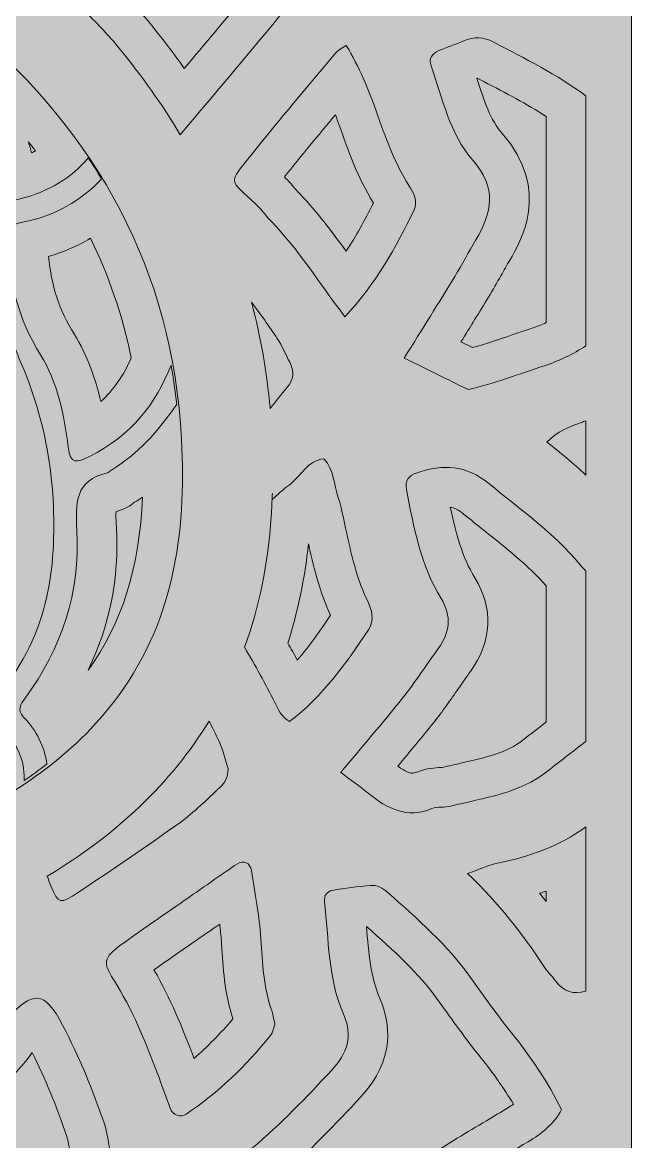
# Model space of a CAD drawing. Extents: x 140 to 2861, y -2860 to -140.
# Drawn here: x 2614.3 to 2860.6, y -1923.6 to -1470.8 of the extents above; entities that cross this region are included whole.
import ezdxf

# ---------------------------------------------------------------- set-up
doc = ezdxf.new("R2010")
doc.units = 0
doc.header["$MEASUREMENT"] = 0
doc.layers.add('Layer 1', color=7, linetype='Continuous')

# ---------------------------------------------------------------- blocks, each defined once
blk = doc.blocks.new('block 3')
at = {"layer": 'Layer 1', "lineweight": 0}
blk.add_lwpolyline([(140.32, -139.6), (140.32, -2859.85), (2860.58, -2859.85), (2860.58, -139.6), (140.32, -139.6)], dxfattribs=at)
for points, knots in [([(2660.46, -1464.85), (2665.53, -1457.3), (2669.38, -1450.62), (2672.62, -1443.83), (2673.14, -1442.72), (2673.69, -1441.63), (2674.23, -1440.54), (2675.11, -1438.77), (2676.04, -1436.88), (2676.95, -1434.89), (2681.66, -1432.66), (2686.18, -1430.45), (2690.55, -1428.23), (2696.77, -1434.03), (2702, -1439.41), (2706.66, -1444.78), (2706.98, -1445.15), (2707.3, -1445.51), (2707.63, -1445.88), (2708.21, -1446.54), (2708.76, -1447.16), (2709.11, -1447.61), (2709.86, -1448.58), (2710.45, -1449.36), (2710.91, -1449.99), (2710.48, -1450.74), (2709.9, -1451.7), (2709.15, -1452.94), (2707.62, -1455.44), (2705.99, -1458.04), (2704.34, -1460.03), (2696.29, -1469.72), (2688.2, -1479.36), (2679.76, -1489.41), (2675.33, -1483.12), (2670.63, -1476.94), (2665.7, -1470.92), (2664.08, -1468.94), (2662.35, -1466.93), (2660.46, -1464.85)], [0, 0, 0, 0, 1, 1, 1, 2, 2, 2, 3, 3, 3, 4, 4, 4, 5, 5, 5, 6, 6, 6, 7, 7, 7, 8, 8, 8, 9, 9, 9, 10, 10, 10, 11, 11, 11, 12, 12, 12, 13, 13, 13, 13]), ([(2826.08, -1592.26), (2824.24, -1593.1), (2822.36, -1593.83), (2820.42, -1594.47), (2817.81, -1595.33), (2815.2, -1596.22), (2812.6, -1597.12), (2806.98, -1599.04), (2801.6, -1600.89), (2796.25, -1602.36), (2796.25, -1602.36), (2791.57, -1600.06), (2791.57, -1600.06), (2795.42, -1593.87), (2799.12, -1587.9), (2802.78, -1581.91), (2804.55, -1578.99), (2806.18, -1576.09), (2807.75, -1573.28), (2808.99, -1571.06), (2810.16, -1568.97), (2811.36, -1566.94), (2815.54, -1559.9), (2828.25, -1538.47), (2808.36, -1515.89), (2803.54, -1510.42), (2800.83, -1502.18), (2798.04, -1493.39), (2798.08, -1493.37), (2798.13, -1493.35), (2798.17, -1493.33), (2798.17, -1493.33), (2800.81, -1494.71), (2800.81, -1494.71), (2809.71, -1499.35), (2818.23, -1503.78), (2826.08, -1508.88), (2826.08, -1508.88), (2826.08, -1592.26), (2826.08, -1592.26)], [0, 0, 0, 0, 1, 1, 1, 2, 2, 2, 3, 3, 3, 4, 4, 4, 5, 5, 5, 6, 6, 6, 7, 7, 7, 8, 8, 8, 9, 9, 9, 10, 10, 10, 11, 11, 11, 12, 12, 12, 13, 13, 13, 13]), ([(2724.5, -1537.96), (2723.28, -1536.52), (2721.91, -1534.91), (2720.24, -1533.26), (2726.94, -1524.84), (2733.95, -1516.4), (2740.86, -1508.15), (2741.37, -1509.49), (2741.87, -1510.87), (2742.37, -1512.29), (2745.84, -1522.18), (2749.76, -1533.34), (2756.18, -1543.89), (2752.7, -1550.87), (2749.19, -1557.3), (2745.17, -1563.38), (2739.32, -1555.28), (2733.54, -1547.56), (2726.53, -1540.28), (2725.94, -1539.66), (2725.24, -1538.83), (2724.5, -1537.96)], [0, 0, 0, 0, 1, 1, 1, 2, 2, 2, 3, 3, 3, 4, 4, 4, 5, 5, 5, 6, 6, 6, 7, 7, 7, 7]), ([(2616.77, -1519.15), (2617.73, -1520.34), (2618.67, -1521.54), (2619.6, -1522.74), (2619.08, -1523.03), (2618.56, -1523.3), (2618.03, -1523.57), (2617.64, -1522.13), (2617.22, -1520.66), (2616.77, -1519.15)], [0, 0, 0, 0, 1, 1, 1, 2, 2, 2, 3, 3, 3, 3]), ([(2645.96, -1624.21), (2643.93, -1615.2), (2640.7, -1605.64), (2635.17, -1596.78), (2629.28, -1587.34), (2625.96, -1577.25), (2624.92, -1565.48), (2630.94, -1563.69), (2636.58, -1561.24), (2641.8, -1558.13), (2649.32, -1573.4), (2654.82, -1589.49), (2658.33, -1606.46), (2655.21, -1613.66), (2651.16, -1619.5), (2645.96, -1624.21)], [0, 0, 0, 0, 1, 1, 1, 2, 2, 2, 3, 3, 3, 4, 4, 4, 5, 5, 5, 5]), ([(2652.33, -1675.38), (2652.23, -1673.7), (2652.06, -1670.65), (2652.16, -1668.68), (2652.21, -1668.66), (2652.27, -1668.65), (2652.32, -1668.64), (2655.74, -1667.85), (2658.15, -1666.19), (2659.58, -1664.96), (2660.69, -1664.27), (2661.77, -1663.56), (2662.84, -1662.82), (2661.67, -1691.46), (2654.61, -1713.77), (2640.83, -1732.94), (2649.61, -1714.79), (2653.47, -1695.51), (2652.33, -1675.38)], [0, 0, 0, 0, 1, 1, 1, 2, 2, 2, 3, 3, 3, 4, 4, 4, 5, 5, 5, 6, 6, 6, 6]), ([(2826.08, -1753.84), (2822.94, -1756.27), (2819.74, -1758.75), (2816.59, -1761.26), (2810.26, -1766.27), (2801.76, -1768.2), (2791.91, -1770.44), (2789.38, -1771.01), (2786.76, -1771.61), (2784.11, -1772.27), (2783.91, -1772.28), (2783.69, -1772.29), (2783.48, -1772.29), (2781.32, -1772.37), (2777.69, -1772.5), (2773.77, -1774.12), (2773, -1774.43), (2772.36, -1774.59), (2771.85, -1774.59), (2770.97, -1774.59), (2769.27, -1774.05), (2766.07, -1771.67), (2770.88, -1765.95), (2775.76, -1760.1), (2780.45, -1754.19), (2784.14, -1749.56), (2787.43, -1744.82), (2790.62, -1740.25), (2792.26, -1737.9), (2793.81, -1735.67), (2795.4, -1733.47), (2804.17, -1721.34), (2804.81, -1707.85), (2797.2, -1695.52), (2792.09, -1687.23), (2789.5, -1677.43), (2787.3, -1666.95), (2788.76, -1667.21), (2790.51, -1667.92), (2792.69, -1669.71), (2795.45, -1671.97), (2798.24, -1674.19), (2800.93, -1676.34), (2810.11, -1683.65), (2818.82, -1690.59), (2826.08, -1698.8), (2826.08, -1698.8), (2826.08, -1753.84), (2826.08, -1753.84)], [0, 0, 0, 0, 1, 1, 1, 2, 2, 2, 3, 3, 3, 4, 4, 4, 5, 5, 5, 6, 6, 6, 7, 7, 7, 8, 8, 8, 9, 9, 9, 10, 10, 10, 11, 11, 11, 12, 12, 12, 13, 13, 13, 14, 14, 14, 15, 15, 15, 16, 16, 16, 16]), ([(2721.61, -1721.89), (2725.64, -1709.21), (2728.43, -1695.77), (2729.97, -1681.76), (2730.08, -1682.24), (2730.19, -1682.72), (2730.3, -1683.19), (2732.36, -1692.14), (2734.48, -1701.38), (2738.9, -1710.67), (2734.61, -1717.06), (2730.24, -1723.24), (2725.42, -1728.79), (2724.12, -1726.38), (2722.86, -1724.09), (2721.61, -1721.89)], [0, 0, 0, 0, 1, 1, 1, 2, 2, 2, 3, 3, 3, 4, 4, 4, 5, 5, 5, 5]), ([(2826.08, -1826.54), (2825.18, -1825.4), (2824.28, -1824.27), (2823.37, -1823.15), (2824.28, -1822.86), (2825.18, -1822.56), (2826.08, -1822.25), (2826.08, -1822.25), (2826.08, -1826.54), (2826.08, -1826.54)], [0, 0, 0, 0, 1, 1, 1, 2, 2, 2, 3, 3, 3, 3]), ([(2667.49, -1854.17), (2672.99, -1850.24), (2678.61, -1846.35), (2684.09, -1842.56), (2686.91, -1840.61), (2689.73, -1838.65), (2692.54, -1836.69), (2692.54, -1836.69), (2694.07, -1835.62), (2694.07, -1835.62), (2694.36, -1837.97), (2694.59, -1840.28), (2694.73, -1842.56), (2694.73, -1842.56), (2694.8, -1843.82), (2694.8, -1843.82), (2695.37, -1853.09), (2696, -1863.53), (2699.39, -1874.01), (2694.29, -1880), (2689.09, -1885.29), (2683.72, -1889.95), (2679.02, -1877.69), (2674.2, -1865.7), (2667.49, -1854.17)], [0, 0, 0, 0, 1, 1, 1, 2, 2, 2, 3, 3, 3, 4, 4, 4, 5, 5, 5, 6, 6, 6, 7, 7, 7, 8, 8, 8, 8]), ([(2810.49, -1909.99), (2807.62, -1911.73), (2804.75, -1913.45), (2801.87, -1915.18), (2794.1, -1919.83), (2786.07, -1924.64), (2778.24, -1929.8), (2766.35, -1937.64), (2751.91, -1939.55), (2736.92, -1940.96), (2734.9, -1941.15), (2733.01, -1941.25), (2731.29, -1941.25), (2725.62, -1941.25), (2721.5, -1940.28), (2718.13, -1937.98), (2730.26, -1927.8), (2741.07, -1916.39), (2751.1, -1905.56), (2765.23, -1890.32), (2763.08, -1875.47), (2758.79, -1865.7), (2755.07, -1857.22), (2754.26, -1847.2), (2753.43, -1836.59), (2764.35, -1846.3), (2774.62, -1855.56), (2782.43, -1866.54), (2782.43, -1866.54), (2782.85, -1867.13), (2782.85, -1867.13), (2788.15, -1874.56), (2793.62, -1882.25), (2799.62, -1889.7), (2804.59, -1895.87), (2809.01, -1902.17), (2812.82, -1908.51), (2812.13, -1908.97), (2811.35, -1909.47), (2810.49, -1909.99)], [0, 0, 0, 0, 1, 1, 1, 2, 2, 2, 3, 3, 3, 4, 4, 4, 5, 5, 5, 6, 6, 6, 7, 7, 7, 8, 8, 8, 9, 9, 9, 10, 10, 10, 11, 11, 11, 12, 12, 12, 13, 13, 13, 13]), ([(2632.3, -1921.61), (2632.51, -1922.24), (2632.75, -1923.48), (2632.98, -1924.68), (2632.98, -1924.68), (2633.31, -1926.36), (2633.31, -1926.36), (2631.98, -1927.27), (2630.78, -1928.18), (2629.68, -1929.01), (2628.25, -1930.09), (2626.9, -1931.11), (2625.97, -1931.6), (2612.7, -1938.54), (2599.4, -1945.34), (2585.37, -1952.52), (2583.7, -1945.16), (2582.09, -1937.67), (2580.52, -1930.39), (2579.91, -1927.56), (2579.3, -1924.72), (2578.69, -1921.89), (2585.61, -1917.47), (2592.33, -1912.93), (2598.59, -1907.28), (2599.9, -1906.1), (2601.29, -1904.92), (2602.76, -1903.67), (2607.94, -1899.28), (2613.68, -1894.41), (2618.25, -1887.56), (2623.46, -1898.03), (2628.07, -1909.21), (2632.3, -1921.61)], [0, 0, 0, 0, 1, 1, 1, 2, 2, 2, 3, 3, 3, 4, 4, 4, 5, 5, 5, 6, 6, 6, 7, 7, 7, 8, 8, 8, 9, 9, 9, 10, 10, 10, 11, 11, 11, 11])]:
    blk.add_open_spline(points, degree=3, knots=knots, dxfattribs=at)
blk = doc.blocks.new('block 5')
at = {"layer": 'Layer 1', "lineweight": 0}
blk.add_lwpolyline([(140.32, -139.6), (140.32, -2859.85), (2860.58, -2859.85), (2860.58, -139.6), (140.32, -139.6)], dxfattribs=at)
for points, knots in [([(2253.98, -1808.31), (2186.63, -1786.87), (2125.11, -1753.44), (2064.79, -1717.44), (2003.62, -1680.94), (1945.88, -1639.22), (1886.44, -1600.1), (1826.38, -1560.57), (1764.06, -1524.87), (1699.32, -1493.6), (1696.75, -1492.37), (1694.83, -1491.14), (1693.56, -1489.87), (1694.79, -1490.83), (1696.4, -1491.79), (1698.44, -1492.75), (1698.75, -1492.91), (1699.02, -1493.06), (1699.32, -1493.18), (1699.28, -1485.57), (1698.98, -1479.77), (1698.25, -1474.77), (1710.96, -1458.86), (1722.34, -1442.04), (1731.67, -1423.82), (1742.32, -1403.08), (1742.47, -1403.23), (1764.95, -1410.15), (1766.48, -1410.61), (1767.98, -1411.11), (1769.52, -1411.57), (1769.21, -1412.49), (1768.9, -1413.41), (1768.6, -1414.33), (1758.68, -1441.19), (1740.97, -1463.05), (1722.34, -1484.22), (1718.19, -1488.91), (1714.11, -1493.71), (1709.35, -1498.13), (1712.42, -1499.67), (1715.54, -1501.17), (1718.61, -1502.7), (1743.09, -1475.66), (1767.02, -1448.84), (1778.66, -1414.37), (1795.99, -1419.75), (1813.32, -1425.17), (1830.69, -1430.55), (1829.88, -1441.46), (1825.5, -1451.26), (1820.2, -1460.63), (1806.17, -1485.38), (1790.15, -1508.77), (1772.4, -1530.98), (1775.28, -1532.56), (1778.13, -1534.17), (1781.01, -1535.79), (1798.37, -1513.85), (1814.05, -1490.68), (1827.84, -1466.13), (1831.46, -1459.71), (1835.84, -1458.44), (1842.14, -1459.98), (1860.23, -1464.32), (1873.07, -1475.92), (1883.48, -1490.56), (1888.4, -1497.4), (1891.55, -1505.16), (1891.55, -1513.92), (1890.51, -1532.1), (1880.4, -1544.74), (1866.61, -1555.23), (1858.5, -1561.37), (1849.4, -1565.75), (1840.56, -1570.63), (1843.71, -1572.56), (1846.82, -1574.55), (1849.97, -1576.51), (1860.04, -1570.52), (1869.76, -1563.99), (1878.71, -1556.23), (1880.29, -1554.88), (1882.1, -1554.38), (1884.13, -1554.54), (1902, -1554.19), (1922.13, -1582.78), (1917.06, -1601.03), (1915.56, -1606.56), (1913.26, -1611.4), (1910.41, -1615.82), (1913.1, -1617.62), (1915.79, -1619.47), (1918.48, -1621.27), (1918.67, -1621), (1918.79, -1620.77), (1918.98, -1620.54), (1924.86, -1612.13), (1928.59, -1602.68), (1927.36, -1592.3), (1926.66, -1586.19), (1929.2, -1586.31), (1933.77, -1586.46), (1944.61, -1586.77), (1955.75, -1587.73), (1966.16, -1584.47), (1983.34, -1579.05), (1991.87, -1566.1), (1993.63, -1547.39), (2007.81, -1556.15), (2016.57, -1567.52), (2021.07, -1581.74), (2034.98, -1625.96), (2013.88, -1655.47), (1978.8, -1662.08), (1982.49, -1664.54), (1986.14, -1667), (1989.83, -1669.45), (1998.55, -1666.42), (2006.85, -1661.62), (2014.77, -1655.16), (2020.3, -1650.7), (2022.53, -1652.13), (2025.75, -1656.51), (2036.13, -1670.68), (2040.24, -1686.25), (2040.89, -1702.54), (2044.27, -1704.65), (2047.69, -1706.69), (2051.07, -1708.76), (2051.07, -1692.74), (2047.62, -1677.02), (2040.35, -1661.73), (2038.39, -1657.62), (2037.32, -1655.47), (2043.43, -1655.08), (2055.68, -1654.39), (2065.6, -1648.36), (2074.36, -1640.22), (2085.42, -1629.88), (2091.95, -1616.89), (2096.6, -1600.41), (2108.59, -1622.31), (2113.47, -1643.87), (2112.7, -1666.42), (2111.82, -1691.55), (2104.98, -1713.87), (2089.38, -1731.58), (2092.19, -1733.2), (2094.99, -1734.81), (2097.8, -1736.42), (2100.25, -1733.43), (2102.75, -1730.24), (2106.09, -1726.05), (2107.75, -1732.62), (2109.21, -1738.23), (2110.55, -1743.57), (2114.39, -1745.72), (2118.2, -1747.84), (2122.08, -1749.91), (2121.69, -1749.14), (2121.39, -1748.18), (2121.16, -1746.95), (2119.04, -1736.65), (2116.05, -1726.47), (2112.89, -1716.44), (2111.97, -1713.56), (2112.89, -1711.57), (2113.78, -1709.37), (2120.12, -1693.93), (2122.46, -1677.83), (2122.27, -1658.85), (2118.54, -1648.17), (2121.39, -1638.76), (2136.33, -1635.99), (2137.33, -1635.8), (2138.25, -1634.88), (2139.18, -1634.26), (2161.08, -1619.81), (2170.91, -1598.64), (2173.29, -1573.25), (2173.52, -1570.98), (2172.1, -1567.48), (2175.52, -1566.95), (2177.79, -1566.6), (2178.79, -1569.71), (2179.9, -1571.52), (2199.11, -1602.6), (2207.91, -1635.95), (2201.96, -1672.64), (2195.96, -1709.76), (2164.42, -1744.49), (2129.65, -1752.06), (2128.61, -1752.29), (2127.73, -1752.45), (2126.88, -1752.48), (2131.07, -1754.75), (2135.22, -1756.94), (2139.41, -1759.13), (2151.66, -1755.56), (2162.5, -1748.99), (2172.49, -1740.8), (2183.78, -1731.51), (2192.35, -1720.02), (2201, -1705.8), (2208.49, -1735), (2211.29, -1762.93), (2205.45, -1790.02), (2210.91, -1792.29), (2216.4, -1794.44), (2221.9, -1796.52), (2244.03, -1794.09), (2260.24, -1781.57), (2273.31, -1763.97), (2277.19, -1758.75), (2280.26, -1752.91), (2284.79, -1745.57), (2289.87, -1770.77), (2289.9, -1794.21), (2283.91, -1816.15), (2287.21, -1816.96), (2290.48, -1817.8), (2293.78, -1818.57), (2293.9, -1818.45), (2294.02, -1818.26), (2294.13, -1818.19), (2295.05, -1817.42), (2296.63, -1817.26), (2297.93, -1817.11), (2321.99, -1814), (2336.55, -1799.28), (2346.12, -1778.23), (2350.73, -1768.08), (2351.92, -1757.06), (2354.49, -1745.95), (2372.09, -1770.2), (2380.93, -1801.28), (2378.74, -1830.75), (2381.92, -1830.94), (2385.11, -1831.17), (2388.3, -1831.33), (2388.42, -1829.17), (2388.53, -1827.02), (2388.61, -1824.91), (2388.8, -1820.26), (2390.38, -1817.22), (2393.64, -1814.19), (2409.17, -1799.82), (2423.92, -1784.68), (2437.37, -1768.35), (2441.09, -1763.86), (2443.51, -1764.59), (2447.43, -1767.51), (2467.26, -1782.3), (2473.87, -1801.66), (2466.41, -1826.45), (2466.11, -1827.41), (2465.8, -1828.33), (2465.49, -1829.29), (2469.03, -1828.91), (2472.52, -1828.44), (2476.06, -1827.98), (2478.86, -1818.07), (2480.48, -1807.93), (2478.09, -1797.4), (2477.17, -1793.36), (2479.05, -1792.14), (2482.4, -1790.94), (2496.61, -1785.95), (2508.64, -1777.42), (2518.4, -1766.12), (2522.36, -1761.59), (2524.78, -1762.55), (2528.35, -1765.82), (2541.03, -1777.42), (2546.29, -1792.02), (2546.48, -1811.12), (2549.75, -1810), (2552.98, -1808.81), (2556.21, -1807.54), (2555.9, -1801.13), (2554.9, -1794.52), (2552.9, -1787.72), (2551.9, -1784.18), (2552.63, -1782.68), (2556.32, -1781.95), (2573.69, -1778.5), (2588.56, -1770.12), (2601.81, -1758.59), (2602.85, -1757.71), (2603.93, -1756.83), (2605.77, -1755.33), (2606.61, -1756.44), (2607.42, -1757.44), (2608.23, -1758.52), (2611.8, -1763.24), (2614.68, -1768.47), (2614.95, -1774.42), (2614.99, -1775.46), (2615.03, -1776.5), (2615.07, -1777.54), (2618.22, -1775.38), (2621.29, -1773.16), (2624.25, -1770.85), (2623.14, -1763.86), (2620.1, -1757.4), (2614.91, -1751.98), (2611.92, -1748.83), (2613.53, -1746.8), (2615.45, -1744.15), (2630.21, -1723.94), (2637.77, -1701.34), (2636.35, -1676.29), (2635.74, -1665.54), (2635.43, -1655.97), (2648.73, -1653.05), (2649.22, -1652.93), (2649.57, -1652.32), (2650.03, -1652.05), (2660.9, -1645.52), (2669.09, -1636.37), (2676.7, -1625.31), (2676.12, -1619.93), (2675.31, -1614.67), (2674.39, -1609.44), (2668.4, -1625.08), (2658.29, -1638.03), (2641.39, -1646.4), (2636.39, -1648.86), (2633.66, -1649.82), (2632.78, -1642.52), (2631.24, -1629.5), (2628.48, -1616.28), (2621.6, -1605.25), (2612.61, -1590.84), (2608.88, -1575.78), (2608.57, -1559.15), (2608.5, -1553.88), (2609.69, -1552.5), (2614.34, -1551.62), (2627.63, -1549), (2638.12, -1542.89), (2646.3, -1534.09), (2644.58, -1531.21), (2642.81, -1528.37), (2640.93, -1525.6), (2634.09, -1533.6), (2625.02, -1539.36), (2613.03, -1542.24), (2608.27, -1543.39), (2605.92, -1542.36), (2604.85, -1537.28), (2602.43, -1525.83), (2599.12, -1514.46), (2593.36, -1504.36), (2587.44, -1493.94), (2586.37, -1485.49), (2593.05, -1474.31), (2593.32, -1473.85), (2593.55, -1473.39), (2593.82, -1472.93), (2644.38, -1516.23), (2674.97, -1570.56), (2678.62, -1639.52), (2680.65, -1677.95), (2675.43, -1714.6), (2650.88, -1746.22), (2632.7, -1769.66), (2608.34, -1784.95), (2582.14, -1797.59), (2527.89, -1823.76), (2470.22, -1833.48), (2410.43, -1832.75), (2357.07, -1832.32), (2304.93, -1824.56), (2253.98, -1808.31)], [0, 0, 0, 0, 1, 1, 1, 2, 2, 2, 3, 3, 3, 4, 4, 4, 5, 5, 5, 6, 6, 6, 7, 7, 7, 8, 8, 8, 9, 9, 9, 10, 10, 10, 11, 11, 11, 12, 12, 12, 13, 13, 13, 14, 14, 14, 15, 15, 15, 16, 16, 16, 17, 17, 17, 18, 18, 18, 19, 19, 19, 20, 20, 20, 21, 21, 21, 22, 22, 22, 23, 23, 23, 24, 24, 24, 25, 25, 25, 26, 26, 26, 27, 27, 27, 28, 28, 28, 29, 29, 29, 30, 30, 30, 31, 31, 31, 32, 32, 32, 33, 33, 33, 34, 34, 34, 35, 35, 35, 36, 36, 36, 37, 37, 37, 38, 38, 38, 39, 39, 39, 40, 40, 40, 41, 41, 41, 42, 42, 42, 43, 43, 43, 44, 44, 44, 45, 45, 45, 46, 46, 46, 47, 47, 47, 48, 48, 48, 49, 49, 49, 50, 50, 50, 51, 51, 51, 52, 52, 52, 53, 53, 53, 54, 54, 54, 55, 55, 55, 56, 56, 56, 57, 57, 57, 58, 58, 58, 59, 59, 59, 60, 60, 60, 61, 61, 61, 62, 62, 62, 63, 63, 63, 64, 64, 64, 65, 65, 65, 66, 66, 66, 67, 67, 67, 68, 68, 68, 69, 69, 69, 70, 70, 70, 71, 71, 71, 72, 72, 72, 73, 73, 73, 74, 74, 74, 75, 75, 75, 76, 76, 76, 77, 77, 77, 78, 78, 78, 79, 79, 79, 80, 80, 80, 81, 81, 81, 82, 82, 82, 83, 83, 83, 84, 84, 84, 85, 85, 85, 86, 86, 86, 87, 87, 87, 88, 88, 88, 89, 89, 89, 90, 90, 90, 91, 91, 91, 92, 92, 92, 93, 93, 93, 94, 94, 94, 95, 95, 95, 96, 96, 96, 97, 97, 97, 98, 98, 98, 99, 99, 99, 100, 100, 100, 101, 101, 101, 102, 102, 102, 103, 103, 103, 104, 104, 104, 105, 105, 105, 106, 106, 106, 107, 107, 107, 108, 108, 108, 109, 109, 109, 110, 110, 110, 111, 111, 111, 112, 112, 112, 113, 113, 113, 114, 114, 114, 115, 115, 115, 116, 116, 116, 117, 117, 117, 118, 118, 118, 119, 119, 119, 120, 120, 120, 121, 121, 121, 122, 122, 122, 123, 123, 123, 124, 124, 124, 125, 125, 125, 125]), ([(2678.15, -1516.2), (2670.89, -1504.13), (2662.62, -1492.41), (2653.3, -1481.03), (2649.27, -1476.1), (2644.84, -1471.48), (2640.26, -1466.99), (2640.42, -1465.73), (2641.28, -1464.36), (2642.86, -1462.14), (2648.6, -1454.11), (2653.91, -1445.9), (2658.17, -1436.95), (2660.38, -1432.32), (2662.86, -1427.84), (2664.47, -1423.04), (2674.12, -1418.63), (2683.64, -1413.95), (2692.98, -1408.88), (2702.07, -1416.84), (2710.81, -1425.15), (2718.74, -1434.29), (2719.76, -1435.46), (2720.83, -1436.6), (2721.78, -1437.83), (2729.67, -1448.05), (2729.77, -1449.89), (2722.8, -1461.29), (2720.91, -1464.38), (2718.95, -1467.48), (2716.64, -1470.25), (2704.26, -1485.16), (2691.75, -1500), (2678.15, -1516.2)], [0, 0, 0, 0, 1, 1, 1, 2, 2, 2, 3, 3, 3, 4, 4, 4, 5, 5, 5, 6, 6, 6, 7, 7, 7, 8, 8, 8, 9, 9, 9, 10, 10, 10, 11, 11, 11, 11]), ([(2744.67, -1589.88), (2734.03, -1575.86), (2725.81, -1562.6), (2715.01, -1551.38), (2712.86, -1549.14), (2711.03, -1546.6), (2708.8, -1544.45), (2697.77, -1533.83), (2697.07, -1536.72), (2707.26, -1523.87), (2718.21, -1510.08), (2729.64, -1496.68), (2740.92, -1483.16), (2741.82, -1482.09), (2743.24, -1481.47), (2745.25, -1480.05), (2750.41, -1488.86), (2754.26, -1497.86), (2757.46, -1506.99), (2761.08, -1517.27), (2764.69, -1527.44), (2770.56, -1536.72), (2772.45, -1539.72), (2774.36, -1543.06), (2772.5, -1546.92), (2765.32, -1561.82), (2757.38, -1576.21), (2744.67, -1589.88)], [0, 0, 0, 0, 1, 1, 1, 2, 2, 2, 3, 3, 3, 4, 4, 4, 5, 5, 5, 6, 6, 6, 7, 7, 7, 8, 8, 8, 9, 9, 9, 9]), ([(2842.08, -1601.67), (2836.99, -1604.96), (2831.49, -1607.67), (2825.43, -1609.67), (2815.15, -1613.05), (2805.04, -1616.93), (2794.46, -1619.31), (2786.14, -1615.22), (2777.83, -1611.13), (2768.66, -1606.61), (2776.08, -1594.65), (2782.66, -1584.15), (2789.12, -1573.58), (2792.08, -1568.72), (2794.7, -1563.66), (2797.6, -1558.77), (2804.16, -1547.72), (2806.3, -1537.75), (2796.35, -1526.46), (2787.05, -1515.91), (2784.22, -1501.49), (2779.53, -1488.34), (2778.48, -1485.37), (2779.98, -1483.33), (2782.64, -1482.2), (2785.97, -1480.79), (2789.43, -1479.7), (2792.74, -1478.25), (2796.84, -1476.46), (2800.74, -1476.63), (2804.68, -1478.68), (2817.52, -1485.4), (2830.44, -1491.86), (2842.08, -1500.53), (2842.08, -1500.53), (2842.08, -1601.67), (2842.08, -1601.67)], [0, 0, 0, 0, 1, 1, 1, 2, 2, 2, 3, 3, 3, 4, 4, 4, 5, 5, 5, 6, 6, 6, 7, 7, 7, 8, 8, 8, 9, 9, 9, 10, 10, 10, 11, 11, 11, 12, 12, 12, 12]), ([(2706.95, -1584.01), (2710.56, -1588.8), (2714.02, -1593.7), (2717.35, -1598.7), (2719.35, -1601.7), (2720.72, -1605.11), (2722.41, -1608.32), (2724.31, -1611.93), (2723.96, -1615.32), (2721.35, -1618.42), (2719, -1621.21), (2716.76, -1624.12), (2714.43, -1626.94), (2713.12, -1612.26), (2710.62, -1597.95), (2706.95, -1584.01)], [0, 0, 0, 0, 1, 1, 1, 2, 2, 2, 3, 3, 3, 4, 4, 4, 5, 5, 5, 5]), ([(2531.88, -1748.91), (2552.56, -1715.87), (2565.89, -1680.21), (2569.12, -1641.18), (2569.46, -1636.76), (2570.88, -1635.34), (2575.19, -1634.3), (2589.82, -1630.8), (2599.35, -1621.24), (2604.69, -1607.37), (2605.65, -1604.91), (2605.04, -1600.83), (2608.15, -1600.53), (2611.23, -1600.22), (2611.88, -1604.21), (2612.92, -1606.6), (2624.33, -1632.26), (2628.55, -1659.23), (2626.52, -1687.13), (2624.29, -1717.83), (2610.8, -1742.26), (2584.94, -1759.48), (2574.61, -1766.35), (2563.35, -1770.93), (2550.56, -1773.46), (2548.18, -1774.5), (2546.6, -1772.85), (2545.1, -1770.47), (2541.8, -1765.24), (2537.84, -1760.44), (2532.73, -1757.02), (2528.66, -1754.33), (2529.85, -1752.14), (2531.88, -1748.91)], [0, 0, 0, 0, 1, 1, 1, 2, 2, 2, 3, 3, 3, 4, 4, 4, 5, 5, 5, 6, 6, 6, 7, 7, 7, 8, 8, 8, 9, 9, 9, 10, 10, 10, 11, 11, 11, 11]), ([(2842.08, -1653.92), (2837.07, -1649.28), (2831.86, -1644.85), (2826.35, -1640.69), (2830.37, -1636.01), (2835.47, -1634.58), (2840.22, -1632.69), (2840.84, -1632.44), (2841.46, -1632.18), (2842.08, -1631.93), (2842.08, -1631.93), (2842.08, -1653.92), (2842.08, -1653.92)], [0, 0, 0, 0, 1, 1, 1, 2, 2, 2, 3, 3, 3, 4, 4, 4, 4]), ([(2722.29, -1753.63), (2718.78, -1751.78), (2717.8, -1748.78), (2716.39, -1746.03), (2712.51, -1738.43), (2708.49, -1730.93), (2704.12, -1723.64), (2709.99, -1707.48), (2713.62, -1689.86), (2714.89, -1670.68), (2715.09, -1667.56), (2715.24, -1664.45), (2715.35, -1661.36), (2715.33, -1662.2), (2715.3, -1663.04), (2715.26, -1663.89), (2715.58, -1663.6), (2715.9, -1663.3), (2716.22, -1663), (2718.11, -1661.25), (2720.01, -1659.45), (2722.11, -1657.98), (2726.94, -1654.61), (2729.29, -1647.93), (2736.22, -1647.37), (2740.35, -1651.78), (2740.19, -1657.81), (2741.94, -1663.08), (2743.72, -1668.44), (2744.62, -1674.09), (2745.89, -1679.61), (2747.86, -1688.17), (2749.82, -1696.69), (2753.76, -1704.67), (2755.59, -1708.37), (2756.75, -1712.71), (2754.2, -1716.56), (2745.09, -1730.3), (2735.57, -1743.73), (2722.29, -1753.63)], [0, 0, 0, 0, 1, 1, 1, 2, 2, 2, 3, 3, 3, 4, 4, 4, 5, 5, 5, 6, 6, 6, 7, 7, 7, 8, 8, 8, 9, 9, 9, 10, 10, 10, 11, 11, 11, 12, 12, 12, 13, 13, 13, 13]), ([(2842.08, -1761.69), (2836.89, -1765.72), (2831.67, -1769.72), (2826.53, -1773.79), (2815.12, -1782.84), (2800.97, -1784.48), (2787.5, -1787.92), (2785.02, -1788.55), (2782.14, -1787.97), (2779.84, -1788.92), (2769.73, -1793.07), (2761.85, -1788.9), (2754.28, -1782.78), (2750.72, -1779.89), (2746.95, -1777.27), (2742.97, -1774.3), (2751.48, -1764.08), (2759.91, -1754.32), (2767.93, -1744.23), (2773.07, -1737.76), (2777.59, -1730.8), (2782.43, -1724.1), (2787.13, -1717.6), (2787.99, -1711.05), (2783.58, -1703.91), (2775.26, -1690.42), (2772.59, -1675.06), (2769.56, -1659.84), (2768.78, -1655.95), (2770.6, -1654.11), (2773.92, -1652.97), (2784.33, -1649.39), (2793.75, -1649.88), (2802.83, -1657.33), (2815.61, -1667.81), (2828.98, -1677.33), (2839.82, -1690.24), (2840.55, -1691.12), (2841.31, -1691.98), (2842.08, -1692.83), (2842.08, -1692.83), (2842.08, -1761.69), (2842.08, -1761.69)], [0, 0, 0, 0, 1, 1, 1, 2, 2, 2, 3, 3, 3, 4, 4, 4, 5, 5, 5, 6, 6, 6, 7, 7, 7, 8, 8, 8, 9, 9, 9, 10, 10, 10, 11, 11, 11, 12, 12, 12, 13, 13, 13, 14, 14, 14, 14]), ([(2694.22, -1780.27), (2688.89, -1785.16), (2683.77, -1790.39), (2677.93, -1794.6), (2664.51, -1804.25), (2650.76, -1813.46), (2637.05, -1822.7), (2629.63, -1827.7), (2628.82, -1827.66), (2625.8, -1820.1), (2625.3, -1818.83), (2624.81, -1817.55), (2624.31, -1816.28), (2652.36, -1799.42), (2674.4, -1778.64), (2689.78, -1753.5), (2691.16, -1756.2), (2692.52, -1758.92), (2693.83, -1761.67), (2695.58, -1765.36), (2696.42, -1769.49), (2697.48, -1772.79), (2697.42, -1776.23), (2696.14, -1778.51), (2694.22, -1780.27)], [0, 0, 0, 0, 1, 1, 1, 2, 2, 2, 3, 3, 3, 4, 4, 4, 5, 5, 5, 6, 6, 6, 7, 7, 7, 8, 8, 8, 8]), ([(2842.08, -1862.83), (2837.07, -1864.25), (2833.07, -1862.94), (2829.78, -1858.54), (2828.23, -1856.47), (2826.31, -1854.67), (2824.92, -1852.52), (2816.54, -1839.53), (2806.99, -1827.46), (2794.3, -1815.16), (2799.66, -1813.27), (2802.93, -1811.67), (2806.38, -1810.98), (2819.35, -1808.39), (2831.48, -1803.98), (2842.08, -1796.31), (2842.08, -1796.31), (2842.08, -1862.83), (2842.08, -1862.83)], [0, 0, 0, 0, 1, 1, 1, 2, 2, 2, 3, 3, 3, 4, 4, 4, 5, 5, 5, 6, 6, 6, 6]), ([(2680.55, -1912.48), (2678.24, -1914.02), (2675.14, -1913.02), (2674.13, -1910.43), (2672.26, -1905.62), (2670.7, -1900.68), (2668.85, -1895.85), (2663.84, -1882.81), (2658.63, -1869.83), (2651.09, -1858), (2646.9, -1851.42), (2646.99, -1849.26), (2654.16, -1844.05), (2663.78, -1837.06), (2673.63, -1830.38), (2683.39, -1823.57), (2689.32, -1819.43), (2695.23, -1815.24), (2701.24, -1811.2), (2703.63, -1809.59), (2706.45, -1810.9), (2706.92, -1813.94), (2708.34, -1823.13), (2710.13, -1832.33), (2710.7, -1841.58), (2711.3, -1851.43), (2711.77, -1861.19), (2715.12, -1870.58), (2715.64, -1872.03), (2715.82, -1873.6), (2716.37, -1876.06), (2715.95, -1877.2), (2715.67, -1879.41), (2714.47, -1880.88), (2704.64, -1892.98), (2693.56, -1903.79), (2680.55, -1912.48)], [0, 0, 0, 0, 1, 1, 1, 2, 2, 2, 3, 3, 3, 4, 4, 4, 5, 5, 5, 6, 6, 6, 7, 7, 7, 8, 8, 8, 9, 9, 9, 10, 10, 10, 11, 11, 11, 12, 12, 12, 12]), ([(2818.79, -1923.67), (2808.18, -1930.11), (2797.41, -1936.33), (2787.04, -1943.16), (2772.21, -1952.94), (2755.62, -1955.27), (2738.41, -1956.89), (2722.87, -1958.35), (2709.85, -1955.65), (2700.25, -1942.45), (2699.11, -1940.87), (2697.27, -1939.79), (2696.07, -1938.76), (2695.79, -1934.17), (2699.66, -1933.56), (2701.54, -1931.4), (2703.22, -1929.46), (2705.3, -1927.84), (2707.28, -1926.19), (2718.84, -1916.57), (2729.16, -1905.7), (2739.37, -1894.69), (2745.58, -1887.99), (2748.06, -1881.06), (2744.14, -1872.13), (2737.77, -1857.62), (2738.19, -1841.84), (2736.46, -1826.48), (2736.2, -1824.12), (2737.39, -1822.36), (2739.65, -1821.99), (2744.75, -1821.14), (2749.88, -1820.47), (2755.03, -1819.99), (2757.71, -1819.74), (2760.05, -1821.06), (2762.03, -1822.83), (2774.02, -1833.49), (2786.1, -1844.1), (2795.47, -1857.26), (2800.87, -1864.84), (2806.23, -1872.4), (2812.08, -1879.67), (2819.84, -1889.3), (2826.72, -1899.65), (2832.27, -1910.66), (2829.07, -1916.77), (2824.14, -1920.42), (2818.79, -1923.67)], [0, 0, 0, 0, 1, 1, 1, 2, 2, 2, 3, 3, 3, 4, 4, 4, 5, 5, 5, 6, 6, 6, 7, 7, 7, 8, 8, 8, 9, 9, 9, 10, 10, 10, 11, 11, 11, 12, 12, 12, 13, 13, 13, 14, 14, 14, 15, 15, 15, 16, 16, 16, 16]), ([(2643.59, -1938.74), (2640.09, -1940.94), (2637.01, -1943.88), (2633.38, -1945.78), (2614.67, -1955.56), (2595.83, -1965.12), (2575.32, -1975.64), (2573.26, -1968.68), (2571.55, -1963.82), (2570.4, -1958.83), (2567.61, -1946.75), (2565.09, -1934.6), (2562.44, -1922.48), (2560.8, -1914.93), (2560.95, -1914.18), (2567.77, -1909.87), (2574.77, -1905.44), (2581.67, -1900.99), (2587.87, -1895.4), (2594.77, -1889.18), (2602.58, -1883.91), (2606.92, -1875.29), (2607.14, -1874.84), (2607.55, -1874.47), (2607.9, -1874.09), (2618.57, -1862.54), (2623.24, -1862.36), (2630.57, -1876.48), (2637.26, -1889.37), (2642.76, -1902.73), (2647.44, -1916.44), (2648.27, -1918.87), (2648.61, -1921.46), (2649.16, -1923.98), (2650.51, -1930.11), (2649.26, -1935.18), (2643.59, -1938.74)], [0, 0, 0, 0, 1, 1, 1, 2, 2, 2, 3, 3, 3, 4, 4, 4, 5, 5, 5, 6, 6, 6, 7, 7, 7, 8, 8, 8, 9, 9, 9, 10, 10, 10, 11, 11, 11, 12, 12, 12, 12])]:
    blk.add_open_spline(points, degree=3, knots=knots, dxfattribs=at)
blk = doc.blocks.new('block 4')
at = {"layer": 'Layer 1'}
blk.add_blockref('block 5', (0, 0), dxfattribs=at)
blk = doc.blocks.new('block 2')
at = {"layer": 'Layer 1', "true_color": 0xf9a21a}
h = blk.add_hatch(color=40, dxfattribs=at)
h.dxf.hatch_style = 2
h.paths.add_polyline_path([(2860.58, -139.6), (2860.58, -2859.85), (140.32, -2859.85), (140.32, -139.6)])
at = {"layer": 'Layer 1', "lineweight": 0}
blk.add_lwpolyline([(2860.58, -139.6), (2860.58, -2859.85), (140.32, -2859.85), (140.32, -139.6), (2860.58, -139.6)], dxfattribs=at)
at = {"layer": 'Layer 1'}
for name in ['block 3', 'block 4']:
    blk.add_blockref(name, (0, 0), dxfattribs=at)

msp = doc.modelspace()

# ---------------------------------------------------------------- block references
at = {"layer": 'Layer 1'}
msp.add_blockref('block 2', (0, 0), dxfattribs=at)

doc.saveas('drawing.dxf')
